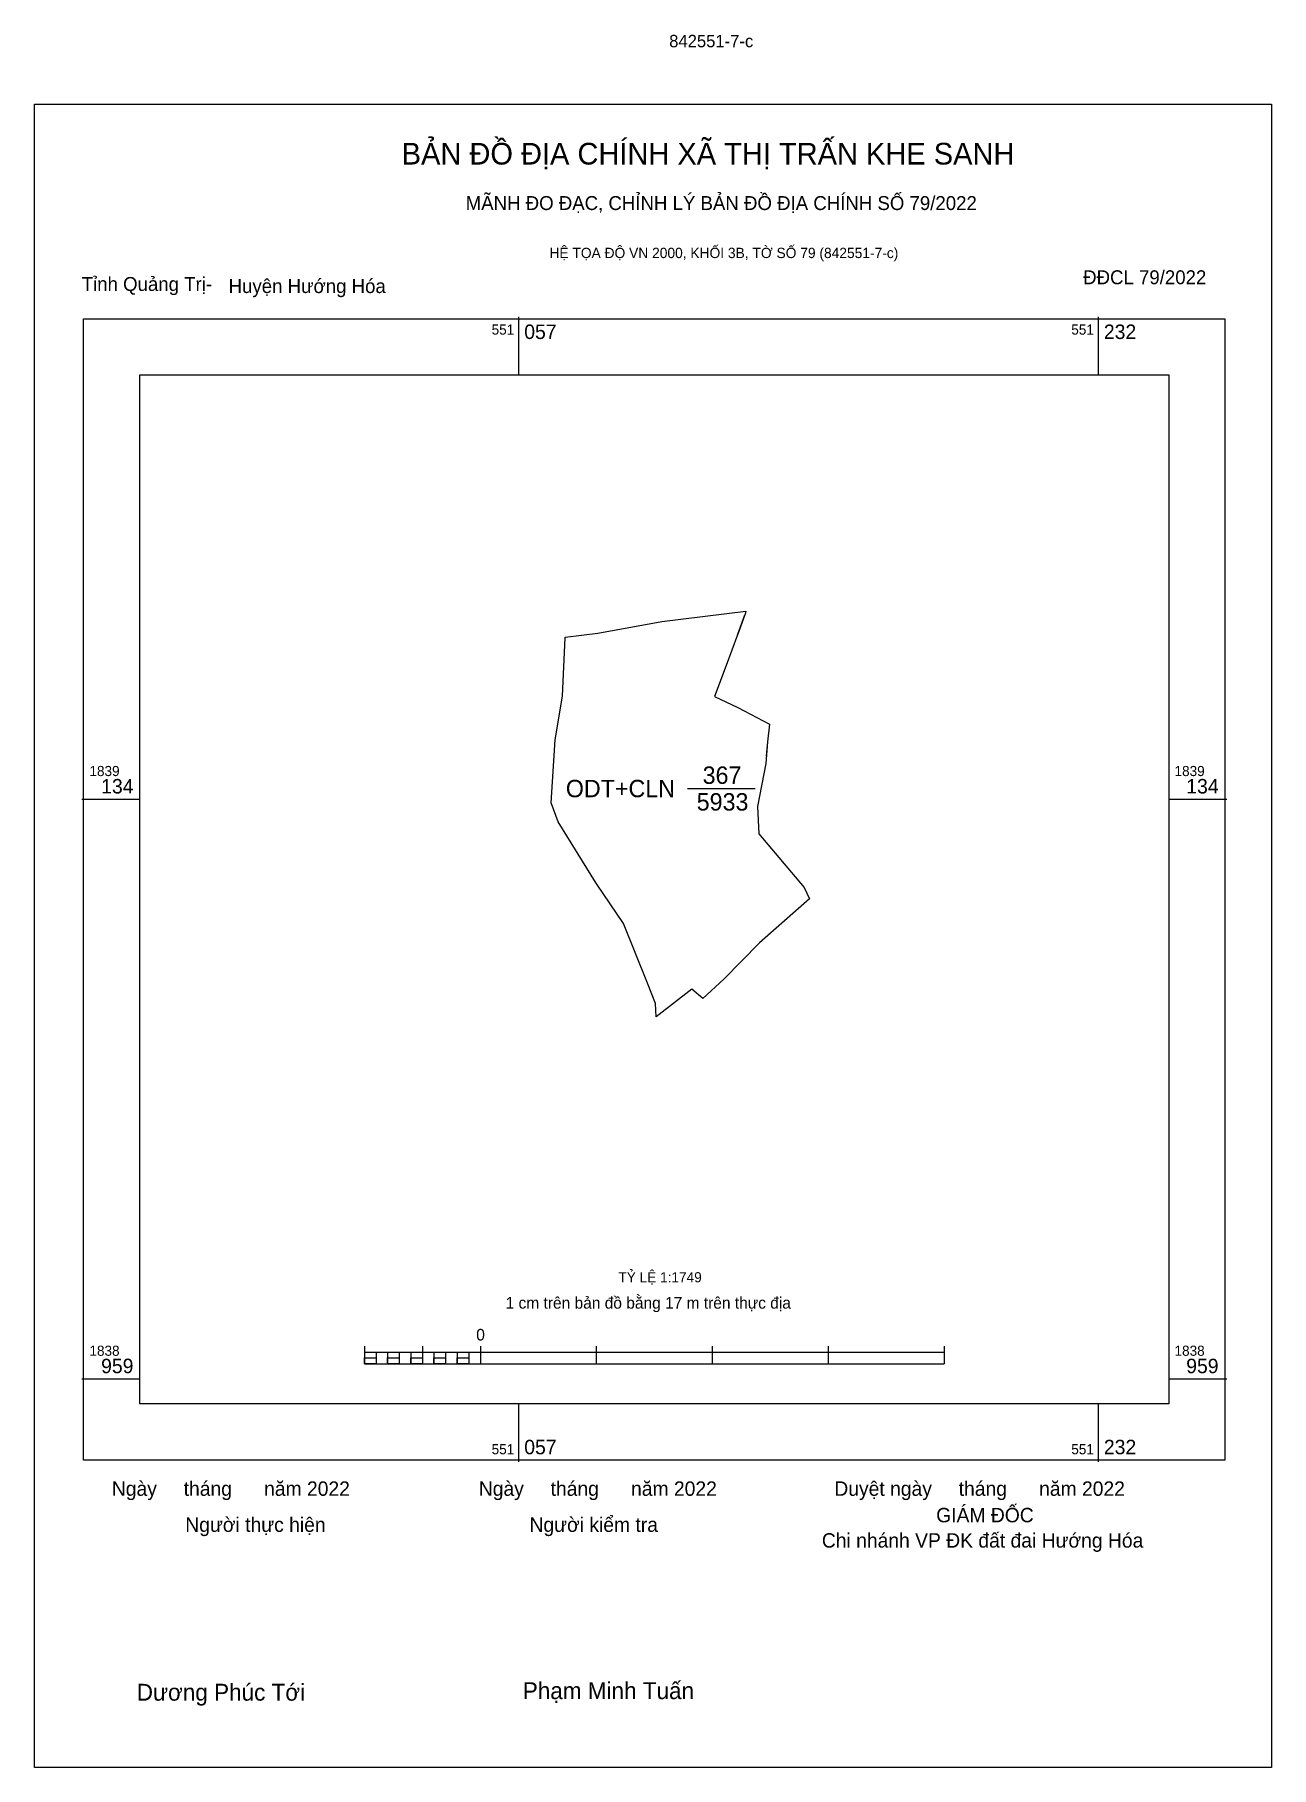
# Model space of a CAD drawing. Extents: x 550912 to 551285, y 1838842 to 1839365.
import ezdxf

# ---------------------------------------------------------------- set-up
doc = ezdxf.new("R2010")
doc.units = 0
for name, color, linetype in [('Level 10', 7, 'Continuous'), ('Level 13', 7, 'Continuous'), ('Level 15', 7, 'Continuous'), ('Level 23', 7, 'Continuous'), ('Level 6', 7, 'Continuous'), ('Level 61', 7, 'Continuous'), ('Level 62', 7, 'Continuous'), ('Level 63', 7, 'Continuous'), ('Level 9', 7, 'Continuous')]:
    doc.layers.add(name, color=color, linetype=linetype)

msp = doc.modelspace()

# ---------------------------------------------------------------- linework, layer by layer
at = {"layer": 'Level 10'}
msp.add_lwpolyline([(551072.06, 1839183.12), (551081.97, 1839184.3), (551101.28, 1839187.82), (551126.64, 1839190.96), (551126.4, 1839189.99), (551126.35, 1839189.81), (551124.16, 1839183.94), (551124.09, 1839183.76), (551120.67, 1839174.57), (551117.16, 1839165.14), (551124.24, 1839161.81), (551133.71, 1839156.78), (551133.15, 1839151.52), (551132.6, 1839144.92), (551130.14, 1839131.97), (551130.51, 1839123.73), (551144.18, 1839107.52), (551145.86, 1839104.12), (551130.78, 1839090.87), (551119.93, 1839079.85), (551113.65, 1839074.04), (551110.3, 1839076.82), (551099.52, 1839068.5), (551099.37, 1839072.58), (551096.94, 1839078.67), (551089.66, 1839096.65), (551081.61, 1839108.51), (551081.22, 1839109.13), (551069.94, 1839127.33), (551067.82, 1839133.11), (551069.03, 1839152.15), (551069.82, 1839156.8), (551069.82, 1839156.82), (551071.26, 1839165.34), (551072.05, 1839182.87)], close=True, dxfattribs=at)
at = {"layer": 'Level 15'}
msp.add_lwpolyline([(550911.97, 1839343.95), (551285.21, 1839343.95), (551285.21, 1838842.02), (550911.97, 1838842.02)], close=True, dxfattribs=at)
at = {"layer": 'Level 23'}
msp.add_lwpolyline([(551124.09, 1839183.76), (551124.16, 1839183.94), (551126.35, 1839189.81)], dxfattribs=at)
at = {"layer": 'Level 61'}
msp.add_lwpolyline([(551133.15, 1839151.52), (551132.79, 1839147.21)], dxfattribs=at)
msp.add_lwpolyline([(551133.15, 1839151.52), (551132.79, 1839147.21)], dxfattribs=at)
msp.add_lwpolyline([(551133.15, 1839151.52), (551132.79, 1839147.21)], dxfattribs=at)
msp.add_lwpolyline([(551133.15, 1839151.52), (551132.79, 1839147.21)], dxfattribs=at)
msp.add_lwpolyline([(551133.15, 1839151.52), (551132.79, 1839147.21)], dxfattribs=at)
at = {"layer": 'Level 62'}
msp.add_lwpolyline([(550943.7, 1839262.24), (551254.24, 1839262.24), (551254.24, 1838951.7), (550943.7, 1838951.7)], close=True, dxfattribs=at)
at = {"layer": 'Level 63'}
for p, q in [((551057.98, 1839279.73), (551057.98, 1839262.24)), ((551232.92, 1839279.73), (551232.92, 1839262.24)), ((550926.21, 1839134.16), (550943.7, 1839134.16)), ((551254.24, 1839134.16), (551271.73, 1839134.16)), ((551011.5, 1838969.08), (551011.5, 1838963.83)), ((551028.99, 1838969.08), (551028.99, 1838963.83)), ((551046.49, 1838969.08), (551046.49, 1838963.83)), ((551081.48, 1838969.08), (551081.48, 1838963.83)), ((551116.46, 1838969.08), (551116.46, 1838963.83)), ((551151.45, 1838969.08), (551151.45, 1838963.83)), ((551186.44, 1838969.08), (551186.44, 1838963.83)), ((551011.5, 1838967.33), (551186.44, 1838967.33)), ((551011.5, 1838963.83), (551186.44, 1838963.83)), ((551015, 1838967.33), (551015, 1838963.83)), ((551018.5, 1838967.33), (551018.5, 1838963.83)), ((551022, 1838967.33), (551022, 1838963.83)), ((551025.49, 1838967.33), (551025.49, 1838963.83)), ((551028.99, 1838967.33), (551028.99, 1838963.83)), ((551032.49, 1838967.33), (551032.49, 1838963.83)), ((551035.99, 1838967.33), (551035.99, 1838963.83)), ((551039.49, 1838967.33), (551039.49, 1838963.83)), ((551042.99, 1838967.33), (551042.99, 1838963.83)), ((551046.49, 1838967.33), (551046.49, 1838963.83)), ((550926.21, 1838959.22), (550943.7, 1838959.22)), ((551254.24, 1838959.22), (551271.73, 1838959.22)), ((551057.98, 1838951.7), (551057.98, 1838934.21)), ((551232.92, 1838951.7), (551232.92, 1838934.21))]:
    msp.add_line(p, q, dxfattribs=at)
for points in [[(550926.75, 1839279.19), (551271.19, 1839279.19), (551271.19, 1838934.75), (550926.75, 1838934.75)], [(551011.5, 1838965.58), (551015, 1838965.58), (551015, 1838963.83), (551011.5, 1838963.83)], [(551011.5, 1838965.58), (551015, 1838965.58), (551015, 1838963.83), (551011.5, 1838963.83)], [(551018.5, 1838965.58), (551022, 1838965.58), (551022, 1838963.83), (551018.5, 1838963.83)], [(551025.49, 1838965.58), (551028.99, 1838965.58), (551028.99, 1838963.83), (551025.49, 1838963.83)], [(551032.49, 1838965.58), (551035.99, 1838965.58), (551035.99, 1838963.83), (551032.49, 1838963.83)], [(551039.49, 1838965.58), (551042.99, 1838965.58), (551042.99, 1838963.83), (551039.49, 1838963.83)]]:
    msp.add_lwpolyline(points, close=True, dxfattribs=at)
at = {"layer": 'Level 9'}
msp.add_line((551109.01, 1839137.41), (551129.41, 1839137.41), dxfattribs=at)

# ---------------------------------------------------------------- texts
at = {"layer": 'Level 13'}
for s, p in [('367', (551113.57, 1839138.81)), ('ODT+CLN', (551072.28, 1839134.78)), ('5933', (551111.78, 1839130.76))]:
    msp.add_text(s, height=5.248, dxfattribs=at).set_placement(p)
at = {"layer": 'Level 6'}
msp.add_text('TỶ LỆ 1:1749', height=3.0753, dxfattribs=at).set_placement((551088.16, 1838988.38))
at = {"layer": 'Level 63'}
for s, height, p in [('842551-7-c', 3.75, (551103.48, 1839361.1)), ('BẢN ĐỒ ĐỊA CHÍNH XÃ THỊ TRẤN KHE SANH', 6.5491, (551022.75, 1839325.71)), ('MÃNH ĐO ĐẠC, CHỈNH LÝ BẢN ĐỒ ĐỊA CHÍNH SỐ 79/2022', 4.2024, (551042.06, 1839311.98)), ('HỆ TỌA ĐỘ VN 2000, KHỐI 3B, TỜ SỐ 79 (842551-7-c)', 3.1108, (551067.34, 1839297.48)), ('551', 3.061, (551049.89, 1839274.38)), ('057', 4.373, (551059.73, 1839273.06)), ('551', 3.061, (551224.83, 1839274.38)), ('232', 4.373, (551234.67, 1839273.06)), ('D', 0.0175, (551072.05, 1839182.87)), ('D', 0.0175, (551072.05, 1839182.87)), ('D', 0.0175, (551072.05, 1839182.87)), ('D', 0.0175, (551072.05, 1839182.87)), ('D', 0.0175, (551072.05, 1839182.87)), ('D', 0.0175, (551072.05, 1839182.87)), ('D', 0.0175, (551072.05, 1839182.87)), ('D', 0.0175, (551072.05, 1839182.87)), ('D', 0.0175, (551072.05, 1839182.87)), ('D', 0.0175, (551072.05, 1839182.87)), ('D', 0.0175, (551072.05, 1839182.87)), ('D', 0.0175, (551072.05, 1839182.87)), ('D', 0.0175, (551072.05, 1839182.87)), ('D', 0.0175, (551072.05, 1839182.87)), ('D', 0.0175, (551072.05, 1839182.87)), ('D', 0.0175, (551072.05, 1839182.87)), ('D', 0.0175, (551072.05, 1839182.87)), ('D', 0.0175, (551072.05, 1839182.87)), ('D', 0.0175, (551072.05, 1839182.87)), ('D', 0.0175, (551072.05, 1839182.87)), ('D', 0.0175, (551072.05, 1839182.87)), ('1839', 3.061, (550928.5, 1839141.16)), ('1839', 3.061, (551255.99, 1839141.16)), ('134', 4.373, (550932.06, 1839135.91)), ('134', 4.373, (551259.54, 1839135.91)), ('1 cm trên bản đồ bằng 17 m trên thực địa', 3.4988, (551054.11, 1838980.45)), ('0', 3.5, (551045.25, 1838970.83)), ('1838', 3.061, (550928.5, 1838966.22)), ('1838', 3.061, (551255.99, 1838966.22)), ('959', 4.373, (550932.03, 1838960.97)), ('959', 4.373, (551259.52, 1838960.97)), ('551', 3.061, (551049.89, 1838936.5)), ('057', 4.373, (551059.73, 1838936.5)), ('551', 3.061, (551224.83, 1838936.5)), ('232', 4.373, (551234.67, 1838936.5)), ('Ngày     tháng      năm 2022', 4.353, (550935.27, 1838923.96)), ('Ngày     tháng      năm 2022', 4.353, (551046.02, 1838923.96)), ('Duyệt ngày     tháng      năm 2022', 4.353, (551153.32, 1838923.96)), ('Người thực hiện', 4.353, (550957.43, 1838913.08)), ('Người kiểm tra', 4.353, (551061.32, 1838913.08)), ('GIÁM ĐỐC', 4.353, (551184.07, 1838915.97)), ('Chi nhánh VP ĐK đất đai Hướng Hóa', 4.353, (551149.55, 1838908.33)), ('Dương Phúc Tới', 5.0774, (550942.78, 1838862.15)), ('Phạm Minh Tuấn', 5.0774, (551059.29, 1838862.61))]:
    msp.add_text(s, height=height, dxfattribs=at).set_placement(p)
at = {"layer": 'Level 9'}
for s, p in [('ĐĐCL 79/2022', (551228.41, 1839289.59)), ('Tỉnh Quảng Trị-', (550926.17, 1839287.56)), ('Huyện Hướng Hóa', (550970.51, 1839286.93))]:
    msp.add_text(s, height=4.2024, dxfattribs=at).set_placement(p)

doc.saveas('drawing.dxf')
